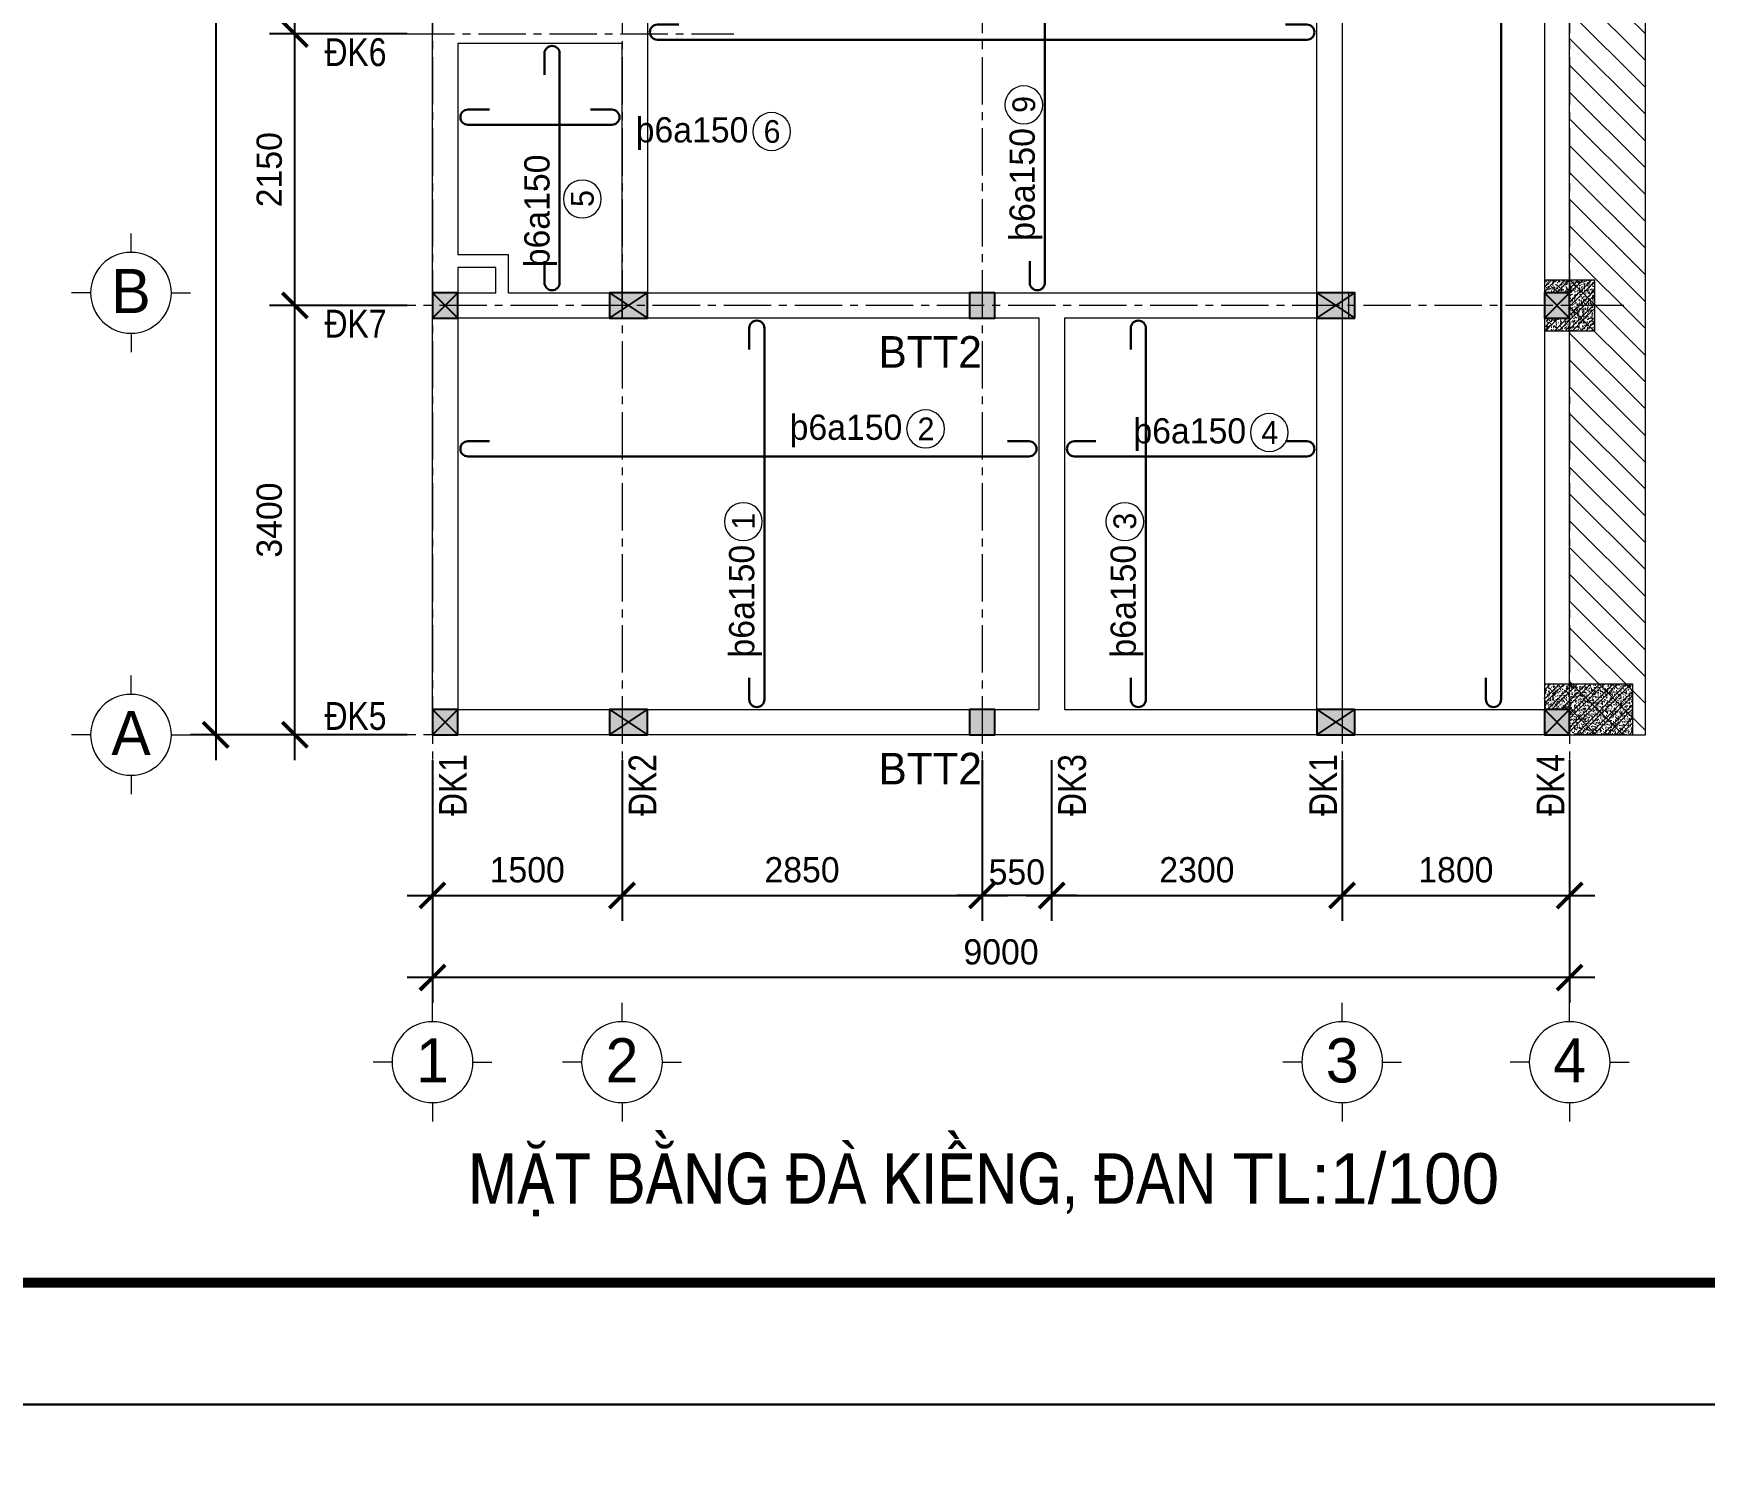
# Model space of a CAD drawing. Header units: inches. Extents: x 566748 to 757280, y 592180 to 740680.
# Drawn here: x 583174 to 596401, y 680819 to 692136 of the extents above; entities that cross this region are included whole.
import ezdxf
from ezdxf.enums import TextEntityAlignment as Align

# ---------------------------------------------------------------- set-up
doc = ezdxf.new("R2010")
doc.units = ezdxf.units.IN
doc.header["$MEASUREMENT"] = 0
doc.linetypes.add('ACAD_ISO10W100', pattern=[18, 12, -3, 0, -3])
doc.linetypes.add('CENTER2', pattern=[1.125, 0.75, -0.125, 0.125, -0.125])
for name, color, linetype in [('cot', 123, 'Continuous'), ('LAYER7', 7, 'Continuous'), ('TEXT', 4, 'Continuous')]:
    doc.layers.add(name, color=color, linetype=linetype)
for name, color, linetype, lineweight in [('HACTH', 8, 'Continuous', 5), ('HATCH', 8, 'Continuous', 15), ('NET CB', 2, 'Continuous', 20), ('NET GHI CHU', 7, 'Continuous', 13), ('NET KICH THUOC', 9, 'Continuous', 13), ('NET THEP DAI', 3, 'Continuous', 30), ('NET TRUC', 8, 'ACAD_ISO10W100', 9)]:
    doc.layers.add(name, color=color, linetype=linetype, lineweight=lineweight)
doc.styles.add('chu dan', font='Fonts5.ttf', dxfattribs={"height": 350})
doc.styles.add('DIM', font='Fonts5.ttf')
doc.styles.get("Standard").update_dxf_attribs({"font": 'VHELVEN0.TTF'})
doc.styles.add('TEXT2.5', font='Fonts5.ttf', dxfattribs={"height": 250})
doc.styles.add('VNAVO', font='VARIALN.TTF', dxfattribs={"width": 1.1})
doc.styles.add('VNIHELVE', font='Fonts5.ttf', dxfattribs={"height": 180})
doc.dimstyles.new('M 1-100', dxfattribs={"dimtxt": 200, "dimasz": 200, "dimexe": 200, "dimexo": 200, "dimgap": 100, "dimtad": 1, "dimtoh": 1, "dimdec": 0, "dimzin": 0, "dimdsep": 46, "dimtxsty": 'DIM', "dimblk": 'ARCHTICK', "dimcen": 200, "dimdle": 200, "dimadec": 0, "dimazin": 0, "dimtfac": 1, "dimtdec": 0, "dimtix": 1, "dimtofl": 0, "dimtmove": 2, "dimatfit": 3, "dimfxl": 1, "dimtolj": 1, "dimtzin": 0, "dimarcsym": 0})

# ---------------------------------------------------------------- blocks, each defined once
blk = doc.blocks.new('_ArchTick')
at = {"color": 0, "linetype": 'ByBlock', "const_width": 0.15}
blk.add_lwpolyline([(-0.5, -0.5), (0.5, 0.5)], dxfattribs=at)
blk = doc.blocks.new('*D155')
at = {"layer": 'Defpoints', "color": 0}
for p in [(585244, 689982), (586333, 689982), (586333, 686582)]:
    blk.add_point(p, dxfattribs=at)
at = {"layer": 'NET KICH THUOC', "color": 0, "lineweight": -2}
for p, q in [((585244, 686382), (585244, 690182)), ((586133, 689982), (585044, 689982)), ((586133, 686582), (585044, 686582))]:
    blk.add_line(p, q, dxfattribs=at)
at = {"layer": 'NET KICH THUOC', "color": 0, "lineweight": -2, "xscale": 200, "yscale": 200, "zscale": 200}
for p, rotation in [((585244, 689982), 90), ((585244, 686582), 270)]:
    blk.add_blockref('_ArchTick', p, dxfattribs=dict(at, rotation=rotation))
at = {"layer": 'NET KICH THUOC', "color": 0, "insert": (585042, 688282), "char_height": 200, "attachment_point": 5, "rotation": 90, "style": 'DIM'}
blk.add_mtext('\\A1;3400', dxfattribs=at)
blk = doc.blocks.new('*D156')
at = {"layer": 'Defpoints', "color": 0}
for p in [(585244, 692132), (586333, 692132), (586333, 689982)]:
    blk.add_point(p, dxfattribs=at)
at = {"layer": 'NET KICH THUOC', "color": 0, "lineweight": -2}
for p, q in [((585244, 689782), (585244, 692332)), ((586133, 692132), (585044, 692132)), ((586133, 689982), (585044, 689982))]:
    blk.add_line(p, q, dxfattribs=at)
at = {"layer": 'NET KICH THUOC', "color": 0, "lineweight": -2, "xscale": 200, "yscale": 200, "zscale": 200}
for p, rotation in [((585244, 692132), 90), ((585244, 689982), 270)]:
    blk.add_blockref('_ArchTick', p, dxfattribs=dict(at, rotation=rotation))
at = {"layer": 'NET KICH THUOC', "color": 0, "insert": (585042, 691057), "char_height": 200, "attachment_point": 5, "rotation": 90, "style": 'DIM'}
blk.add_mtext('\\A1;2150', dxfattribs=at)
blk = doc.blocks.new('*D157')
at = {"layer": 'Defpoints', "color": 0}
for p in [(585244, 693782), (586333, 693782), (586333, 692132)]:
    blk.add_point(p, dxfattribs=at)
at = {"layer": 'NET KICH THUOC', "color": 0, "lineweight": -2}
for p, q in [((585244, 691932), (585244, 693982)), ((586133, 693782), (585044, 693782)), ((586133, 692132), (585044, 692132))]:
    blk.add_line(p, q, dxfattribs=at)
at = {"layer": 'NET KICH THUOC', "color": 0, "lineweight": -2, "xscale": 200, "yscale": 200, "zscale": 200}
for p, rotation in [((585244, 693782), 90), ((585244, 692132), 270)]:
    blk.add_blockref('_ArchTick', p, dxfattribs=dict(at, rotation=rotation))
at = {"layer": 'NET KICH THUOC', "color": 0, "insert": (585042, 692957), "char_height": 200, "attachment_point": 5, "rotation": 90, "style": 'DIM'}
blk.add_mtext('\\A1;1650', dxfattribs=at)
blk = doc.blocks.new('*D166')
at = {"layer": 'Defpoints', "color": 0}
for p in [(586333, 709082), (584617, 686582), (586333, 686582)]:
    blk.add_point(p, dxfattribs=at)
at = {"layer": 'NET KICH THUOC', "color": 0, "lineweight": -2}
for p, q in [((584617, 709282), (584617, 686382)), ((586133, 709082), (584417, 709082)), ((586133, 686582), (584417, 686582))]:
    blk.add_line(p, q, dxfattribs=at)
at = {"layer": 'NET KICH THUOC', "color": 0, "lineweight": -2, "xscale": 200, "yscale": 200, "zscale": 200}
for p, rotation in [((584617, 709082), 90), ((584617, 686582), 270)]:
    blk.add_blockref('_ArchTick', p, dxfattribs=dict(at, rotation=rotation))
at = {"layer": 'NET KICH THUOC', "color": 0, "insert": (584415, 697832), "char_height": 200, "attachment_point": 5, "rotation": 90, "style": 'DIM'}
blk.add_mtext('\\A1;22500', dxfattribs=at)
blk = doc.blocks.new('SH')
at = {"layer": 'NET GHI CHU'}
blk.add_circle((0, 0), 150, dxfattribs=at)
at = {"layer": 'NET GHI CHU', "style": 'VNIHELVE'}
blk.add_attdef('1', text='', height=180, dxfattribs=at).set_placement((0, 0), align=Align.MIDDLE_CENTER)
blk = doc.blocks.new('*D523')
at = {"layer": 'Defpoints', "color": 0}
for p in [(586333, 686582), (587833, 686582), (587833, 685310)]:
    blk.add_point(p, dxfattribs=at)
at = {"layer": 'NET KICH THUOC', "color": 0, "lineweight": -2}
for p, q in [((586333, 686382), (586333, 685110)), ((587833, 686382), (587833, 685110)), ((586133, 685310), (588033, 685310))]:
    blk.add_line(p, q, dxfattribs=at)
at = {"layer": 'NET KICH THUOC', "color": 0, "lineweight": -2, "xscale": 200, "yscale": 200, "zscale": 200, "rotation": 180}
blk.add_blockref('_ArchTick', (586333, 685310), dxfattribs=at)
at = {"layer": 'NET KICH THUOC', "color": 0, "lineweight": -2, "xscale": 200, "yscale": 200, "zscale": 200}
blk.add_blockref('_ArchTick', (587833, 685310), dxfattribs=at)
at = {"layer": 'NET KICH THUOC', "color": 0, "insert": (587083, 685512), "char_height": 200, "attachment_point": 5, "style": 'DIM'}
blk.add_mtext('\\A1;1500', dxfattribs=at)
blk = doc.blocks.new('*D524')
at = {"layer": 'Defpoints', "color": 0}
for p in [(587833, 686582), (590683, 686582), (590683, 685310)]:
    blk.add_point(p, dxfattribs=at)
at = {"layer": 'NET KICH THUOC', "color": 0, "lineweight": -2}
for p, q in [((587833, 686382), (587833, 685110)), ((590683, 686382), (590683, 685110)), ((587633, 685310), (590883, 685310))]:
    blk.add_line(p, q, dxfattribs=at)
at = {"layer": 'NET KICH THUOC', "color": 0, "lineweight": -2, "xscale": 200, "yscale": 200, "zscale": 200, "rotation": 180}
blk.add_blockref('_ArchTick', (587833, 685310), dxfattribs=at)
at = {"layer": 'NET KICH THUOC', "color": 0, "lineweight": -2, "xscale": 200, "yscale": 200, "zscale": 200}
blk.add_blockref('_ArchTick', (590683, 685310), dxfattribs=at)
at = {"layer": 'NET KICH THUOC', "color": 0, "insert": (589258, 685512), "char_height": 200, "attachment_point": 5, "style": 'DIM'}
blk.add_mtext('\\A1;2850', dxfattribs=at)
blk = doc.blocks.new('*D525')
at = {"layer": 'Defpoints', "color": 0}
for p in [(591233, 686582), (593533, 686582), (593533, 685310)]:
    blk.add_point(p, dxfattribs=at)
at = {"layer": 'NET KICH THUOC', "color": 0, "lineweight": -2}
for p, q in [((591233, 686382), (591233, 685110)), ((593533, 686382), (593533, 685110)), ((591033, 685310), (593733, 685310))]:
    blk.add_line(p, q, dxfattribs=at)
at = {"layer": 'NET KICH THUOC', "color": 0, "lineweight": -2, "xscale": 200, "yscale": 200, "zscale": 200, "rotation": 180}
blk.add_blockref('_ArchTick', (591233, 685310), dxfattribs=at)
at = {"layer": 'NET KICH THUOC', "color": 0, "lineweight": -2, "xscale": 200, "yscale": 200, "zscale": 200}
blk.add_blockref('_ArchTick', (593533, 685310), dxfattribs=at)
at = {"layer": 'NET KICH THUOC', "color": 0, "insert": (592383, 685512), "char_height": 200, "attachment_point": 5, "style": 'DIM'}
blk.add_mtext('\\A1;2300', dxfattribs=at)
blk = doc.blocks.new('*D526')
at = {"layer": 'Defpoints', "color": 0}
for p in [(593533, 686582), (595333, 686582), (595333, 685310)]:
    blk.add_point(p, dxfattribs=at)
at = {"layer": 'NET KICH THUOC', "color": 0, "lineweight": -2}
for p, q in [((593533, 686382), (593533, 685110)), ((595333, 686382), (595333, 685110)), ((593333, 685310), (595533, 685310))]:
    blk.add_line(p, q, dxfattribs=at)
at = {"layer": 'NET KICH THUOC', "color": 0, "lineweight": -2, "xscale": 200, "yscale": 200, "zscale": 200, "rotation": 180}
blk.add_blockref('_ArchTick', (593533, 685310), dxfattribs=at)
at = {"layer": 'NET KICH THUOC', "color": 0, "lineweight": -2, "xscale": 200, "yscale": 200, "zscale": 200}
blk.add_blockref('_ArchTick', (595333, 685310), dxfattribs=at)
at = {"layer": 'NET KICH THUOC', "color": 0, "insert": (594433, 685512), "char_height": 200, "attachment_point": 5, "style": 'DIM'}
blk.add_mtext('\\A1;1800', dxfattribs=at)
blk = doc.blocks.new('*D527')
at = {"layer": 'Defpoints', "color": 0}
for p in [(586333, 686582), (595333, 686582), (586333, 684660)]:
    blk.add_point(p, dxfattribs=at)
at = {"layer": 'NET KICH THUOC', "color": 0, "lineweight": -2}
for p, q in [((586333, 686382), (586333, 684460)), ((595333, 686382), (595333, 684460)), ((595533, 684660), (586133, 684660))]:
    blk.add_line(p, q, dxfattribs=at)
at = {"layer": 'NET KICH THUOC', "color": 0, "lineweight": -2, "xscale": 200, "yscale": 200, "zscale": 200, "rotation": 180}
blk.add_blockref('_ArchTick', (586333, 684660), dxfattribs=at)
at = {"layer": 'NET KICH THUOC', "color": 0, "lineweight": -2, "xscale": 200, "yscale": 200, "zscale": 200}
blk.add_blockref('_ArchTick', (595333, 684660), dxfattribs=at)
at = {"layer": 'NET KICH THUOC', "color": 0, "insert": (590833, 684862), "char_height": 200, "attachment_point": 5, "style": 'DIM'}
blk.add_mtext('\\A1;9000', dxfattribs=at)
blk = doc.blocks.new('TRM')
at = {"layer": 'NET GHI CHU', "linetype": 'Continuous', "ltscale": 400}
for p, q in [((0, -150), (0, 0)), ((-320, -470), (-470, -470)), ((320, -470), (470, -470)), ((0, -790), (0, -940))]:
    blk.add_line(p, q, dxfattribs=at)
blk.add_circle((0, -470), 320, dxfattribs=at)
at = {"layer": 'NET GHI CHU', "style": 'chu dan'}
blk.add_attdef('TR', text='', height=350, dxfattribs=at).set_placement((0, -470), align=Align.MIDDLE_CENTER)
blk = doc.blocks.new('*D593')
at = {"layer": 'Defpoints', "color": 0}
for p in [(590683, 686582), (591233, 686582), (590683, 685310)]:
    blk.add_point(p, dxfattribs=at)
at = {"layer": 'NET KICH THUOC', "color": 0, "lineweight": -2}
for p, q in [((590683, 686382), (590683, 685110)), ((591233, 686382), (591233, 685110)), ((591433, 685310), (590483, 685310))]:
    blk.add_line(p, q, dxfattribs=at)
at = {"layer": 'NET KICH THUOC', "color": 0, "lineweight": -2, "xscale": 200, "yscale": 200, "zscale": 200, "rotation": 180}
blk.add_blockref('_ArchTick', (590683, 685310), dxfattribs=at)
at = {"layer": 'NET KICH THUOC', "color": 0, "lineweight": -2, "xscale": 200, "yscale": 200, "zscale": 200}
blk.add_blockref('_ArchTick', (591233, 685310), dxfattribs=at)
at = {"layer": 'NET KICH THUOC', "color": 0, "insert": (590958, 685495), "char_height": 200, "attachment_point": 5, "style": 'DIM'}
blk.add_mtext('\\A1;550', dxfattribs=at)

msp = doc.modelspace()

# ---------------------------------------------------------------- hatches: boundary and pattern name
at = {"layer": 'cot', "ltscale": 5}
h = msp.add_hatch(color=256, dxfattribs=at)
h.paths.add_polyline_path([(586433.5, 689981.9), (586333.5, 690081.9), (586333.5, 689881.9)])
h.paths.add_polyline_path([(586433.5, 689981.9), (586333.5, 689881.9), (586533.5, 689881.9)])
h.paths.add_polyline_path([(586533.5, 690081.9), (586433.5, 689981.9), (586533.5, 689881.9)])
h.paths.add_polyline_path([(586533.5, 690081.9), (586333.5, 690081.9), (586433.5, 689981.9)])
h = msp.add_hatch(color=256, dxfattribs=at)
h.paths.add_polyline_path([(587733.5, 690081.9), (587733.5, 689881.9), (587883.5, 689981.9)])
h.paths.add_polyline_path([(587883.5, 689981.9), (588033.5, 690081.9), (587733.5, 690081.9)])
h.paths.add_polyline_path([(587733.5, 689881.9), (588033.5, 689881.9), (587883.5, 689981.9)])
h.paths.add_polyline_path([(587883.5, 689981.9), (588033.5, 689881.9), (588033.5, 690081.9)])
at = {"layer": 'cot', "ltscale": 800}
for points in [[(590783.5, 689881.9), (590783.5, 690081.9), (590583.5, 690081.9), (590583.5, 689881.9)], [(590783.5, 686581.9), (590783.5, 686781.9), (590583.5, 686781.9), (590583.5, 686581.9)]]:
    msp.add_hatch(color=256, dxfattribs=at).paths.add_polyline_path(points)
at = {"layer": 'cot', "ltscale": 5}
h = msp.add_hatch(color=256, dxfattribs=at)
h.paths.add_polyline_path([(593333.5, 690081.9), (593333.5, 689881.9), (593483.5, 689981.9)])
h.paths.add_polyline_path([(593483.5, 689981.9), (593633.5, 690081.9), (593333.5, 690081.9)])
h.paths.add_polyline_path([(593333.5, 689881.9), (593633.5, 689881.9), (593483.5, 689981.9)])
h.paths.add_polyline_path([(593483.5, 689981.9), (593633.5, 689881.9), (593633.5, 690081.9)])
h = msp.add_hatch(color=256, dxfattribs=at)
h.paths.add_polyline_path([(595233.5, 689981.9), (595133.5, 690081.9), (595133.5, 689881.9)])
h.paths.add_polyline_path([(595233.5, 689981.9), (595133.5, 689881.9), (595333.5, 689881.9)])
h.paths.add_polyline_path([(595333.5, 690081.9), (595233.5, 689981.9), (595333.5, 689881.9)])
h.paths.add_polyline_path([(595333.5, 690081.9), (595133.5, 690081.9), (595233.5, 689981.9)])
h = msp.add_hatch(color=256, dxfattribs=at)
h.paths.add_polyline_path([(595233.5, 689981.9), (595133.5, 690081.9), (595133.5, 689881.9)])
h.paths.add_polyline_path([(595233.5, 689981.9), (595133.5, 689881.9), (595333.5, 689881.9)])
h.paths.add_polyline_path([(595333.5, 690081.9), (595233.5, 689981.9), (595333.5, 689881.9)])
h.paths.add_polyline_path([(595333.5, 690081.9), (595133.5, 690081.9), (595233.5, 689981.9)])
h = msp.add_hatch(color=256, dxfattribs=at)
h.paths.add_polyline_path([(586433.5, 686681.9), (586333.5, 686781.9), (586333.5, 686581.9)])
h.paths.add_polyline_path([(586433.5, 686681.9), (586333.5, 686581.9), (586533.5, 686581.9)])
h.paths.add_polyline_path([(586533.5, 686781.9), (586433.5, 686681.9), (586533.5, 686581.9)])
h.paths.add_polyline_path([(586533.5, 686781.9), (586333.5, 686781.9), (586433.5, 686681.9)])
h = msp.add_hatch(color=256, dxfattribs=at)
h.paths.add_polyline_path([(587733.5, 686781.9), (587733.5, 686581.9), (587883.5, 686681.9)])
h.paths.add_polyline_path([(587883.5, 686681.9), (588033.5, 686781.9), (587733.5, 686781.9)])
h.paths.add_polyline_path([(587733.5, 686581.9), (588033.5, 686581.9), (587883.5, 686681.9)])
h.paths.add_polyline_path([(587883.5, 686681.9), (588033.5, 686581.9), (588033.5, 686781.9)])
h = msp.add_hatch(color=256, dxfattribs=at)
h.paths.add_polyline_path([(593333.5, 686781.9), (593333.5, 686581.9), (593483.5, 686681.9)])
h.paths.add_polyline_path([(593483.5, 686681.9), (593633.5, 686781.9), (593333.5, 686781.9)])
h.paths.add_polyline_path([(593333.5, 686581.9), (593633.5, 686581.9), (593483.5, 686681.9)])
h.paths.add_polyline_path([(593483.5, 686681.9), (593633.5, 686581.9), (593633.5, 686781.9)])
h = msp.add_hatch(color=256, dxfattribs=at)
h.paths.add_polyline_path([(595233.5, 686681.9), (595133.5, 686781.9), (595133.5, 686581.9)])
h.paths.add_polyline_path([(595233.5, 686681.9), (595133.5, 686581.9), (595333.5, 686581.9)])
h.paths.add_polyline_path([(595333.5, 686781.9), (595233.5, 686681.9), (595333.5, 686581.9)])
h.paths.add_polyline_path([(595333.5, 686781.9), (595133.5, 686781.9), (595233.5, 686681.9)])
h = msp.add_hatch(color=256, dxfattribs=at)
h.paths.add_polyline_path([(595233.5, 686681.9), (595133.5, 686781.9), (595133.5, 686581.9)])
h.paths.add_polyline_path([(595233.5, 686681.9), (595133.5, 686581.9), (595333.5, 686581.9)])
h.paths.add_polyline_path([(595333.5, 686781.9), (595233.5, 686681.9), (595333.5, 686581.9)])
h.paths.add_polyline_path([(595333.5, 686781.9), (595133.5, 686781.9), (595233.5, 686681.9)])
at = {"layer": 'HACTH'}
h = msp.add_hatch(dxfattribs=at)
h.set_pattern_fill('ANSI31', color=256, scale=1200, angle=90, style=0)
h.paths.add_polyline_path([(595933.5, 709081.9), (595333.5, 709081.9), (595333.5, 701581.9), (595533.5, 701581.9), (595533.5, 701181.9), (595333.5, 701181.9), (595333.5, 697781.9), (595533.5, 697781.9), (595533.5, 697381.9), (595333.5, 697381.9), (595333.5, 686581.9), (595933.5, 686581.9)])
h.paths.add_polyline_path([(595850, 698985.5), (595850, 700426.9), (595458, 700426.9), (595458, 698985.5)], flags=24)
at = {"layer": 'HACTH', "ltscale": 800}
h = msp.add_hatch(dxfattribs=at)
h.set_pattern_fill('AR-CONC', color=256, scale=7, style=0)
h.set_pattern_definition([(50, (-514, 0), (50.2082128, -4.3926494), [5.25, -57.75]), (355, (-514, 0), (-9.7125934, 52.6534494), [4.2, -46.2]), (100.4514, (-509.816, -0.366), (40.4956567, 48.260768), [4.4618133, -49.0799478]), (46.1842, (-514, 14), (74.7068734, -11.586331), [7.875, -86.625]), (96.6356, (-507.774, 13.034), (65.4263894, 68.188251), [6.69272, -73.61991]), (351.1842, (-514, 14), (65.426336, 68.188302), [6.3, -69.3]), (21, (-507, 10.5), (41.7834936, -28.1833223), [5.25, -57.75]), (326, (-507, 10.5), (17.0320732, 50.7605032), [4.2, -46.2]), (71.4514, (-503.52, 8.15), (58.815584, 22.5771348), [4.4618133, -49.0799478]), (37.5, (-514, 0), (0.85118987, 23.30256977), [0, -45.64, 0, -46.9, 0, -46.375]), (7.5, (-514, 0), (18.4148676, 27.6088198), [0, -26.74, 0, -44.59, 0, -17.675]), (327.5, (-529.61, 0), (37.36757053, -1.57884102), [0, -17.5, 0, -54.6, 0, -72.45]), (317.5, (-536.61, 0), (40.8230319, 7.0073488), [0, -22.75, 0, -36.26, 0, -51.45])])
h.paths.add_polyline_path([(595333.5, 686981.9), (595133.5, 686981.9), (595133.5, 686781.9), (595333.5, 686781.9)])
h.paths.add_polyline_path([(595333.5, 686981.9), (595333.5, 686581.9), (595833.5, 686581.9), (595833.5, 686981.9)])
h = msp.add_hatch(dxfattribs=at)
h.set_pattern_fill('ANSI32', color=256, scale=200, style=0)
h.set_pattern_definition([(45, (-514, 0), (-53.0330086, 53.0330086), []), (45, (-478.645, 0), (-53.0330086, 53.0330086), [])])
h.paths.add_polyline_path([(595133.5, 686981.9), (595133.5, 686781.9), (595333.5, 686781.9), (595333.5, 686981.9)])
h.paths.add_polyline_path([(595333.5, 686981.9), (595333.5, 686581.9), (595833.5, 686581.9), (595833.5, 686981.9)])
at = {"layer": 'HATCH', "ltscale": 800}
h = msp.add_hatch(dxfattribs=at)
h.set_pattern_fill('ANSI32', color=256, scale=200, style=0)
h.set_pattern_definition([(45, (-1475, -15200), (-53.0330086, 53.0330086), []), (45, (-1439.645, -15200), (-53.0330086, 53.0330086), [])])
h.paths.add_polyline_path([(595533.5, 690181.9), (595133.5, 690181.9), (595133.5, 690081.9), (595333.5, 690081.9), (595333.5, 689881.9), (595133.5, 689881.9), (595133.5, 689781.9), (595533.5, 689781.9)])
h = msp.add_hatch(dxfattribs=at)
h.set_pattern_fill('AR-CONC', color=256, scale=7, style=0)
h.set_pattern_definition([(50, (-1475, -15200), (50.2082128, -4.3926494), [5.25, -57.75]), (355, (-1475, -15200), (-9.7125934, 52.6534494), [4.2, -46.2]), (100.4514, (-1470.816, -15200.366), (40.4956567, 48.260768), [4.4618133, -49.0799478]), (46.1842, (-1475, -15186), (74.7068734, -11.586331), [7.875, -86.625]), (96.6356, (-1468.774, -15186.966), (65.4263894, 68.188251), [6.69272, -73.61991]), (351.1842, (-1475, -15186), (65.426336, 68.188302), [6.3, -69.3]), (21, (-1468, -15189.5), (41.7834936, -28.1833223), [5.25, -57.75]), (326, (-1468, -15189.5), (17.0320732, 50.7605032), [4.2, -46.2]), (71.4514, (-1464.52, -15191.85), (58.815584, 22.5771348), [4.4618133, -49.0799478]), (37.5, (-1475, -15200), (0.85118987, 23.30256977), [0, -45.64, 0, -46.9, 0, -46.375]), (7.5, (-1475, -15200), (18.4148676, 27.6088198), [0, -26.74, 0, -44.59, 0, -17.675]), (327.5, (-1490.61, -15200), (37.36757053, -1.57884102), [0, -17.5, 0, -54.6, 0, -72.45]), (317.5, (-1497.61, -15200), (40.8230319, 7.0073488), [0, -22.75, 0, -36.26, 0, -51.45])])
h.paths.add_polyline_path([(595533.5, 690181.9), (595133.5, 690181.9), (595133.5, 690081.9), (595333.5, 690081.9), (595333.5, 689881.9), (595133.5, 689881.9), (595133.5, 689781.9), (595533.5, 689781.9)])

# ---------------------------------------------------------------- linework, layer by layer
at = {"layer": 'cot', "ltscale": 5}
for p, q in [((586333.5, 689881.9), (586533.5, 690081.9)), ((586333.5, 690081.9), (586533.5, 689881.9)), ((587733.5, 689881.9), (588033.5, 690081.9)), ((587733.5, 690081.9), (588033.5, 689881.9)), ((593333.5, 689881.9), (593633.5, 690081.9)), ((593333.5, 690081.9), (593633.5, 689881.9)), ((595133.5, 689881.9), (595333.5, 690081.9)), ((595133.5, 690081.9), (595333.5, 689881.9)), ((595133.5, 689881.9), (595333.5, 690081.9)), ((595133.5, 690081.9), (595333.5, 689881.9)), ((586333.5, 686581.9), (586533.5, 686781.9)), ((586333.5, 686781.9), (586533.5, 686581.9)), ((587733.5, 686581.9), (588033.5, 686781.9)), ((587733.5, 686781.9), (588033.5, 686581.9)), ((593333.5, 686581.9), (593633.5, 686781.9)), ((593333.5, 686781.9), (593633.5, 686581.9)), ((595133.5, 686581.9), (595333.5, 686781.9)), ((595133.5, 686781.9), (595333.5, 686581.9)), ((595133.5, 686581.9), (595333.5, 686781.9)), ((595133.5, 686781.9), (595333.5, 686581.9))]:
    msp.add_line(p, q, dxfattribs=at)
for points in [[(586533.5, 689881.9), (586533.5, 690081.9), (586333.5, 690081.9), (586333.5, 689881.9)], [(588033.5, 689881.9), (588033.5, 690081.9), (587733.5, 690081.9), (587733.5, 689881.9)], [(593633.5, 689881.9), (593633.5, 690081.9), (593333.5, 690081.9), (593333.5, 689881.9)], [(595333.5, 689881.9), (595333.5, 690081.9), (595133.5, 690081.9), (595133.5, 689881.9)], [(595333.5, 689881.9), (595333.5, 690081.9), (595133.5, 690081.9), (595133.5, 689881.9)], [(586533.5, 686581.9), (586533.5, 686781.9), (586333.5, 686781.9), (586333.5, 686581.9)], [(588033.5, 686581.9), (588033.5, 686781.9), (587733.5, 686781.9), (587733.5, 686581.9)], [(593633.5, 686581.9), (593633.5, 686781.9), (593333.5, 686781.9), (593333.5, 686581.9)], [(595333.5, 686581.9), (595333.5, 686781.9), (595133.5, 686781.9), (595133.5, 686581.9)], [(595333.5, 686581.9), (595333.5, 686781.9), (595133.5, 686781.9), (595133.5, 686581.9)]]:
    msp.add_lwpolyline(points, close=True, dxfattribs=at)
at = {"layer": 'cot', "ltscale": 800}
for points in [[(590583.5, 690081.9), (590583.5, 689881.9), (590783.5, 689881.9), (590783.5, 690081.9)], [(590583.5, 686781.9), (590583.5, 686581.9), (590783.5, 686581.9), (590783.5, 686781.9)]]:
    msp.add_lwpolyline(points, close=True, dxfattribs=at)
at = {"layer": 'Defpoints', "linetype": 'Continuous', "ltscale": 0.08}
for points in [[(566748.3, 681280.3), (608748.3, 681280.3), (608748.3, 710980.3), (566748.3, 710980.3)], [(566748.3, 651580.3), (608748.3, 651580.3), (608748.3, 681280.3), (566748.3, 681280.3)]]:
    msp.add_lwpolyline(points, close=True, dxfattribs=at)
at = {"layer": 'LAYER7', "linetype": 'Continuous', "const_width": 80}
msp.add_lwpolyline([(607748.3, 710017.8), (568548.3, 710017.8), (568548.3, 682242.9), (607748.3, 682242.9)], close=True, dxfattribs=at)
at = {"layer": 'NET CB', "ltscale": 800}
msp.add_line((587833.5, 692056.9), (586533.5, 692056.9), dxfattribs=at)
for points in [[(586533.5, 690281.9), (586533.5, 686581.9), (586333.5, 686581.9), (586333.5, 709081.9), (586533.5, 709081.9), (586533.5, 707406.9)], [(587833.5, 709081.9), (588033.5, 709081.9), (588033.5, 689881.9), (587833.5, 689881.9), (587833.5, 692056.9)], [(593333.5, 709081.9), (593533.5, 709081.9), (593533.5, 686581.9), (593333.5, 686581.9), (593333.5, 709081.9)], [(595333.5, 686581.9), (595933.5, 686581.9), (595933.5, 709081.9), (595333.5, 709081.9)], [(586533.5, 692056.9), (586533.5, 690381.9)], [(586933.5, 690081.9), (586933.5, 690381.9), (586533.5, 690381.9)], [(586833.5, 690081.9), (586833.5, 690281.9), (586533.5, 690281.9)], [(591134, 689881.9), (586333.5, 689881.9), (586333.5, 690081.9), (586833.5, 690081.9)], [(586933.5, 690081.9), (593583.5, 690081.9), (593583.5, 689881.9), (591334, 689881.9)], [(591134, 686781.9), (591134, 689881.9)], [(591334, 689881.9), (591334, 686781.9)], [(591334, 686781.9), (595333.5, 686781.9), (595333.5, 686581.9), (586333.5, 686581.9), (586333.5, 686781.9), (591134, 686781.9)]]:
    msp.add_lwpolyline(points, dxfattribs=at)
for points in [[(595333.5, 686581.9), (595333.5, 709081.9), (595133.5, 709081.9), (595133.5, 686581.9)], [(595533.5, 689781.9), (595533.5, 690181.9), (595133.5, 690181.9), (595133.5, 689781.9)], [(595833.5, 686581.9), (595833.5, 686981.9), (595133.5, 686981.9), (595133.5, 686581.9)]]:
    msp.add_lwpolyline(points, close=True, dxfattribs=at)
at = {"layer": 'NET THEP DAI'}
for points in [[(594670.8, 687031.9), (594670.8, 686861.9, 1), (594790.8, 686861.9), (594790.8, 686861.9), (594790.8, 708801.9), (594790.8, 708801.9, 1), (594670.8, 708801.9), (594670.8, 708631.9)], [(591060.1, 690331.9), (591060.1, 690161.9, 1), (591180.1, 690161.9), (591180.1, 690161.9), (591180.1, 693601.9), (591180.1, 693601.9, 1), (591060.1, 693601.9), (591060.1, 693431.9)], [(593083.5, 692206), (593253.5, 692206, -1), (593253.5, 692086), (593253.5, 692086), (588113.5, 692086), (588113.5, 692086, -1), (588113.5, 692206), (588283.5, 692206)], [(587219.6, 690331.9), (587219.6, 690161.9, 1), (587339.6, 690161.9), (587339.6, 690161.9), (587339.6, 691976.9), (587339.6, 691976.9, 1), (587219.6, 691976.9), (587219.6, 691806.9)], [(587583.5, 691532.2), (587753.5, 691532.2, -1), (587753.5, 691412.2), (587753.5, 691412.2), (586613.5, 691412.2), (586613.5, 691412.2, -1), (586613.5, 691532.2), (586783.5, 691532.2)], [(588840.1, 687031.9), (588840.1, 686861.9, 1), (588960.1, 686861.9), (588960.1, 686861.9), (588960.1, 689801.9), (588960.1, 689801.9, 1), (588840.1, 689801.9), (588840.1, 689631.9)], [(591859.6, 687031.9), (591859.6, 686861.9, 1), (591979.6, 686861.9), (591979.6, 686861.9), (591979.6, 689801.9), (591979.6, 689801.9, 1), (591859.6, 689801.9), (591859.6, 689631.9)], [(590884, 688906), (591054, 688906, -1), (591054, 688786), (591054, 688786), (586613.5, 688786), (586613.5, 688786, -1), (586613.5, 688906), (586783.5, 688906)], [(593083.5, 688906), (593253.5, 688906, -1), (593253.5, 688786), (593253.5, 688786), (591414, 688786), (591414, 688786, -1), (591414, 688906), (591584, 688906)]]:
    msp.add_lwpolyline(points, format="xyb", dxfattribs=at)
at = {"layer": 'NET TRUC', "linetype": 'CENTER2', "ltscale": 500}
for points in [[(586333.5, 709949.2), (586333.5, 685345.7)], [(587834, 709949.2), (587834, 685345.7)], [(590683.5, 709949.2), (590683.5, 685345.7)], [(593533.5, 709949.2), (593533.5, 685345.7)], [(595333.5, 709949.2), (595333.5, 685345.7)], [(586133.5, 692131.9), (588719.4, 692131.9)], [(595763.1, 689981.9), (585208.6, 689981.9)], [(595763.1, 686581.9), (585208.6, 686581.9)]]:
    msp.add_lwpolyline(points, dxfattribs=at)

# ---------------------------------------------------------------- block references
at = {"layer": 'NET KICH THUOC'}
ref = msp.add_blockref('SH', (591013.2, 691570), dxfattribs=dict(at, xscale=-1, rotation=90))
ref.add_attrib('1', '9', dxfattribs={"layer": 'NET GHI CHU', "height": 180, "rotation": 90, "style": 'VNIHELVE'}).set_placement((591013.2, 691573.4), align=Align.MIDDLE_CENTER)
ref = msp.add_blockref('SH', (589017.2, 691359.4), dxfattribs=dict(at, xscale=-1))
ref.add_attrib('1', '6', dxfattribs={"layer": 'NET GHI CHU', "height": 180, "style": 'VNIHELVE'}).set_placement((589020.5, 691359.4), align=Align.MIDDLE_CENTER)
ref = msp.add_blockref('SH', (587518.7, 690825), dxfattribs=dict(at, xscale=-1, rotation=90))
ref.add_attrib('1', '5', dxfattribs={"layer": 'NET GHI CHU', "height": 180, "rotation": 90, "style": 'VNIHELVE'}).set_placement((587518.7, 690828.4), align=Align.MIDDLE_CENTER)
ref = msp.add_blockref('SH', (590235.7, 689004.4), dxfattribs=dict(at, xscale=-1))
ref.add_attrib('1', '2', dxfattribs={"layer": 'NET GHI CHU', "height": 180, "style": 'VNIHELVE'}).set_placement((590239, 689004.4), align=Align.MIDDLE_CENTER)
ref = msp.add_blockref('SH', (592956.7, 688975.9), dxfattribs=dict(at, xscale=-1))
ref.add_attrib('1', '4', dxfattribs={"layer": 'NET GHI CHU', "height": 180, "style": 'VNIHELVE'}).set_placement((592960, 688975.9), align=Align.MIDDLE_CENTER)
ref = msp.add_blockref('SH', (588793.2, 688270), dxfattribs=dict(at, xscale=-1, rotation=90))
ref.add_attrib('1', '1', dxfattribs={"layer": 'NET GHI CHU', "height": 180, "rotation": 90, "style": 'VNIHELVE'}).set_placement((588793.2, 688273.4), align=Align.MIDDLE_CENTER)
ref = msp.add_blockref('SH', (591812.7, 688270), dxfattribs=dict(at, xscale=-1, rotation=90))
ref.add_attrib('1', '3', dxfattribs={"layer": 'NET GHI CHU', "height": 180, "rotation": 90, "style": 'VNIHELVE'}).set_placement((591812.7, 688273.4), align=Align.MIDDLE_CENTER)
at = {"layer": 'TEXT'}
ref = msp.add_blockref('TRM', (583946.9, 689611.9), dxfattribs=dict(at, xscale=-1, rotation=180))
ref.add_attrib('TR', 'B', dxfattribs={"height": 350, "style": 'chu dan'}).set_placement((583946.9, 690096), align=Align.MIDDLE_CENTER)
ref = msp.add_blockref('TRM', (583946.9, 686111.9), dxfattribs=dict(at, xscale=-1, rotation=180))
ref.add_attrib('TR', 'A', dxfattribs={"height": 350, "style": 'chu dan'}).set_placement((583946.9, 686596), align=Align.MIDDLE_CENTER)
ref = msp.add_blockref('TRM', (586333.5, 683520), dxfattribs=dict(at, xscale=-1, rotation=180))
ref.add_attrib('TR', '1', dxfattribs={"height": 350, "style": 'chu dan'}).set_placement((586333.5, 684004.1), align=Align.MIDDLE_CENTER)
ref = msp.add_blockref('TRM', (587833, 683520), dxfattribs=dict(at, xscale=-1, rotation=180))
ref.add_attrib('TR', '2', dxfattribs={"height": 350, "style": 'chu dan'}).set_placement((587833, 684004.1), align=Align.MIDDLE_CENTER)
ref = msp.add_blockref('TRM', (593533.5, 683520), dxfattribs=dict(at, xscale=-1, rotation=180))
ref.add_attrib('TR', '3', dxfattribs={"height": 350, "style": 'chu dan'}).set_placement((593533.5, 684004.1), align=Align.MIDDLE_CENTER)
ref = msp.add_blockref('TRM', (595333.5, 683520), dxfattribs=dict(at, xscale=-1, rotation=180))
ref.add_attrib('TR', '4', dxfattribs={"height": 350, "style": 'chu dan'}).set_placement((595333.5, 684004.1), align=Align.MIDDLE_CENTER)

# ---------------------------------------------------------------- texts
at = {"layer": 'TEXT', "style": 'TEXT2.5'}
for p in [(589863.9, 689489.1), (589863.9, 686189.1)]:
    msp.add_text('BTT2', height=250, dxfattribs=at).set_placement(p)
at = {"layer": 'TEXT', "ltscale": 800, "char_height": 220, "width": 968, "attachment_point": 1}
for s, insert in [('{\\fVNI-Helve-Condense|b0|i0|c0|p2;ÑK6}', (585478.8, 692097.6)), ('{\\fVNI-Helve-Condense|b0|i0|c0|p2;ÑK7}', (585478.8, 689947.6)), ('{\\fVNI-Helve-Condense|b0|i0|c0|p2;ÑK5}', (585478.8, 686841.1))]:
    msp.add_mtext(s, dxfattribs=dict(at, insert=insert))
at = {"layer": 'TEXT', "char_height": 200, "width": 866.506, "attachment_point": 3, "style": 'VNIHELVE'}
for insert in [(588833.5, 691472.6), (590052, 689117.6), (592773, 689089.1)]:
    msp.add_mtext('þ6a150', dxfattribs=dict(at, insert=insert))
at = {"layer": 'TEXT', "char_height": 200, "width": 866.506, "attachment_point": 3, "rotation": 90, "style": 'VNIHELVE'}
for insert in [(590900, 691386.4), (587059.5, 691176.9), (588680, 688086.4), (591699.5, 688086.4)]:
    msp.add_mtext('þ6a150', dxfattribs=dict(at, insert=insert))
at = {"layer": 'TEXT', "ltscale": 800, "char_height": 220, "width": 968, "attachment_point": 1, "rotation": 90}
for s, insert in [('{\\fVNI-Helve-Condense|b0|i0|c0|p2;ÑK1}', (586384.4, 685939.2)), ('{\\fVNI-Helve-Condense|b0|i0|c0|p2;ÑK2}', (587885, 685939.2)), ('{\\fVNI-Helve-Condense|b0|i0|c0|p2;ÑK3}', (591285, 685939.2)), ('{\\fVNI-Helve-Condense|b0|i0|c0|p2;ÑK1}', (593271.8, 685939.2)), ('{\\fVNI-Helve-Condense|b0|i0|c0|p2;ÑK4}', (595071.8, 685939.2))]:
    msp.add_mtext(s, dxfattribs=dict(at, insert=insert))
at = {"layer": 'TEXT', "linetype": 'Continuous', "ltscale": 0.05, "insert": (590697.3, 683268.7), "char_height": 400, "width": 16230.019, "attachment_point": 2, "style": 'VNAVO'}
msp.add_mtext('{\\fVNI-Helve-Condense|b0|i0|c0|p2;MAËT BAÈNG ÑAØ KIEÀNG, ÑAN \\fVNI-Avo|b0|i0|c0|p2;TL:1/100}', dxfattribs=at)

# ---------------------------------------------------------------- dimensions: what is measured, and where the dimension line sits
at = {"layer": 'NET KICH THUOC'}
for base, p1, p2, angle, picture, middle in [((584616.9, 686581.9), (586333.5, 709081.9), (586333.5, 686581.9), 90, '*D166', (584414.8, 697831.9)), ((585244.4, 693781.9), (586333.5, 692131.9), (586333.5, 693781.9), 90, '*D157', (585042.3, 692956.9)), ((585244.4, 692131.9), (586333.5, 689981.9), (586333.5, 692131.9), 90, '*D156', (585042.3, 691056.9)), ((585244.4, 689981.9), (586333.5, 686581.9), (586333.5, 689981.9), 90, '*D155', (585042.3, 688281.9)), ((587833.0388, 685309.502), (586333.4654, 686581.868), (587833.0388, 686581.868), 180, '*D523', (587083.2521, 685511.6353)), ((586333.5, 684660), (595333.5, 686581.9), (586333.5, 686581.9), 180, '*D527', (590833.5, 684862.1)), ((590683.4654, 685309.502), (587833.0388, 686581.868), (590683.4654, 686581.868), 180, '*D524', (589258.2521, 685511.6353)), ((593533.4654, 685309.502), (591233.0388, 686581.868), (593533.4654, 686581.868), 180, '*D525', (592383.2521, 685511.6353)), ((595333.5, 685309.5), (593533.5, 686581.9), (595333.5, 686581.9), 180, '*D526', (594433.5, 685511.6))]:
    dim = msp.add_linear_dim(base=base, p1=p1, p2=p2, angle=angle, dimstyle='M 1-100', dxfattribs=at)
    dim.commit()
    dim.dimension.update_dxf_attribs({"geometry": picture, "text_midpoint": middle})
dim = msp.add_linear_dim(base=(590683.4654, 685309.502), p1=(591233.0388, 686581.868), p2=(590683.4654, 686581.868), angle=0, dimstyle='M 1-100', dxfattribs=at)
dim.commit()
dim.dimension.update_dxf_attribs({"geometry": '*D593', "text_midpoint": (590958.2521, 685495.3212), "dimtype": 160})

doc.saveas('drawing.dxf')
